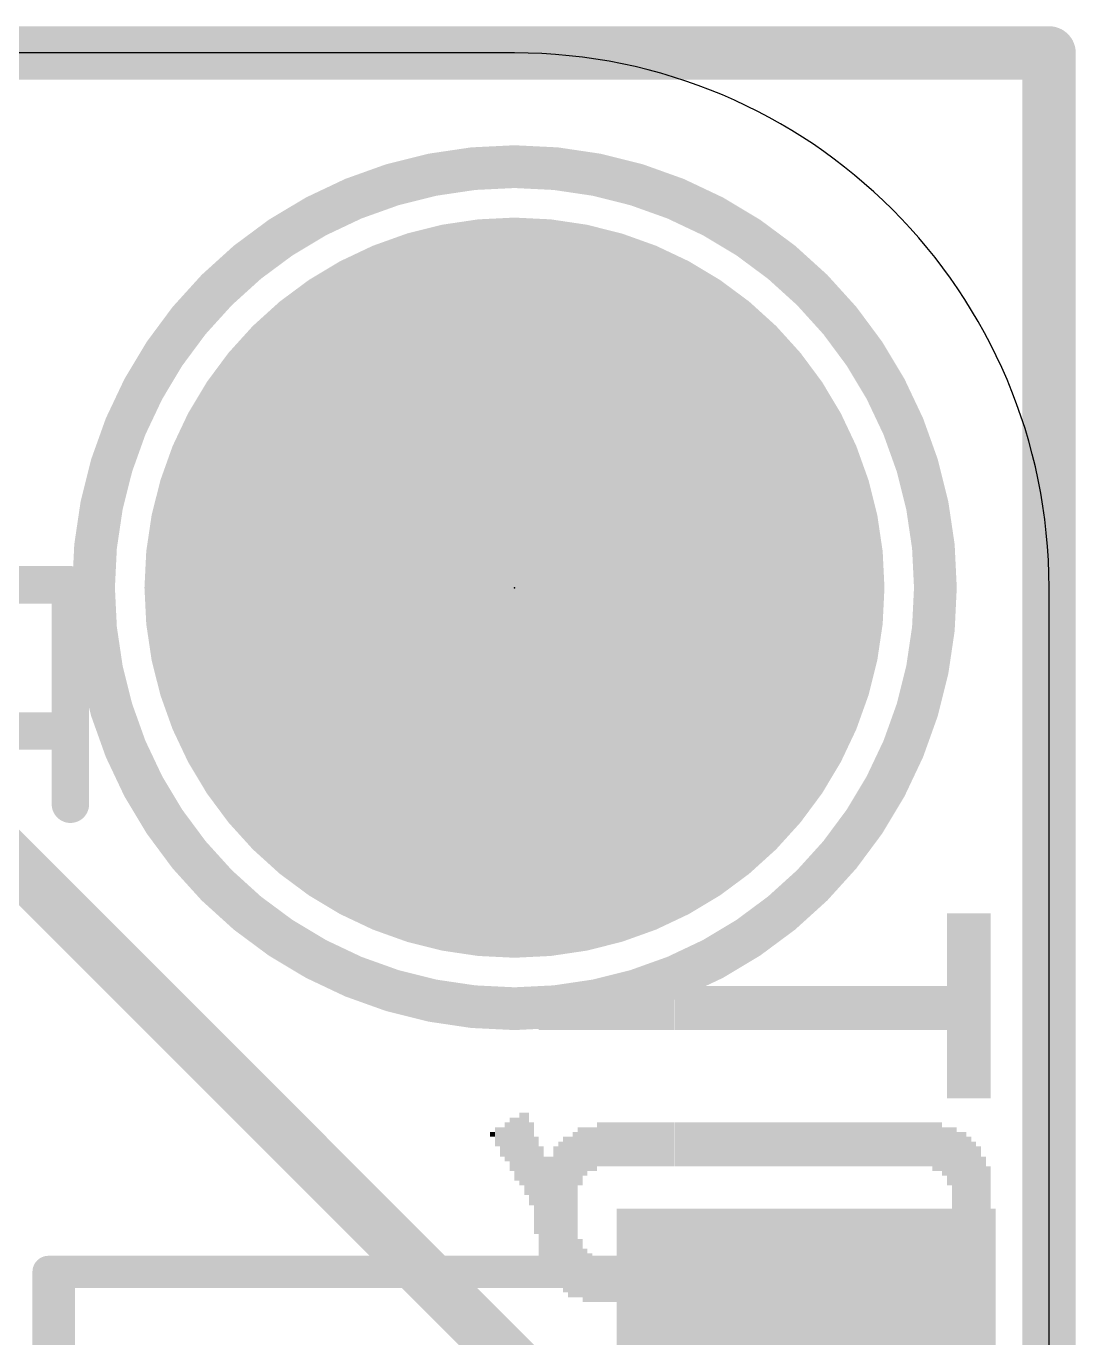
# Model space of a CAD drawing. Extents: x -0.1 to 25.5, y -0.1 to 17.9.
# Drawn here: x 20.54 to 25.53, y 11.68 to 17.91 of the extents above; entities that cross this region are included whole.
import ezdxf

# ---------------------------------------------------------------- set-up
doc = ezdxf.new("R2010")
doc.units = 0
for name, color, linetype in [('1', 12, 'CONTINUOUS'), ('16', 5, 'CONTINUOUS'), ('17', 110, 'CONTINUOUS'), ('20', 53, 'CONTINUOUS'), ('21', 40, 'CONTINUOUS'), ('22', 6, 'CONTINUOUS'), ('23', 40, 'CONTINUOUS'), ('51', 253, 'CONTINUOUS')]:
    doc.layers.add(name, color=color, linetype=linetype)

# ---------------------------------------------------------------- blocks, each defined once
blk = doc.blocks.new('RECT')
blk.add_solid([(-0.5, -0.5), (0.5, -0.5), (-0.5, 0.5), (0.5, 0.5)])
blk = doc.blocks.new('ROUNDP')
at = {"const_width": 0.5}
blk.add_lwpolyline([(0, -0.25, 1), (0, 0.25, 1), (0, -0.25)], format="xyb", dxfattribs=at)

msp = doc.modelspace()

# ---------------------------------------------------------------- linework, layer by layer
at = {"layer": '1', "const_width": 0.254}
for points in [[(0, 17.78), (25.4, 17.78)], [(25.4, 17.78), (25.4, 0)], [(20.193, 14.224), (23.0158, 11.4012)]]:
    msp.add_lwpolyline(points, dxfattribs=at)
at = {"layer": '1', "const_width": 0.127}
for points in [[(25.4635, 17.78, 1), (25.3365, 17.78)], [(25.4, 17.7165, 1), (25.4, 17.8435)]]:
    msp.add_lwpolyline(points, format="xyb", dxfattribs=at)
at = {"layer": '16', "const_width": 0.254}
for points in [[(0, 17.78), (25.4, 17.78)], [(25.4, 17.78), (25.4, 0)]]:
    msp.add_lwpolyline(points, dxfattribs=at)
at = {"layer": '16', "const_width": 0.127}
for points in [[(25.4635, 17.78, 1), (25.3365, 17.78)], [(25.4, 17.7165, 1), (25.4, 17.8435)]]:
    msp.add_lwpolyline(points, format="xyb", dxfattribs=at)
at = {"layer": '20'}
for p, q in [((22.86, 17.78), (2.54, 17.78)), ((25.4, 2.54), (25.4, 15.24))]:
    msp.add_line(p, q, dxfattribs=at)
msp.add_arc((22.86, 15.24), 2.54, 0, 90, dxfattribs=at)
at = {"layer": '21'}
for points, const_width in [([(22.86, 13.24, 1), (22.86, 17.24, 1), (22.86, 13.24)], 0.2032), ([(20.6841, 11.99, 1), (20.6079, 11.99)], 0.0762), ([(20.646, 12.0281, 1), (20.646, 11.9519)], 0.0762), ([(23.246, 11.9519, 1), (23.246, 12.0281)], 0.0762)]:
    msp.add_lwpolyline(points, format="xyb", dxfattribs=dict(at, const_width=const_width))
at = {"layer": '21', "const_width": 0.1524}
for points in [[(20.646, 10.79), (20.646, 11.99)], [(20.646, 11.99), (23.246, 11.99)]]:
    msp.add_lwpolyline(points, dxfattribs=at)
at = {"layer": '22', "const_width": 0.1778}
for points in [[(20.7501, 15.2536), (20.229, 15.2536)], [(20.7501, 14.2113), (20.7501, 15.2536)], [(20.229, 14.5587), (20.7501, 14.5587)]]:
    msp.add_lwpolyline(points, dxfattribs=at)
at = {"layer": '22', "const_width": 0.0889}
for points in [[(20.7946, 15.2536, 1), (20.7057, 15.2536)], [(20.7501, 15.2091, 1), (20.7501, 15.298)], [(20.7501, 14.5143, 1), (20.7501, 14.6032)], [(20.7057, 14.2113, 1), (20.7946, 14.2113)]]:
    msp.add_lwpolyline(points, format="xyb", dxfattribs=at)
at = {"layer": '23'}
msp.add_point((22.86, 15.24), dxfattribs=at)
at = {"layer": '51', "const_width": 0.1524}
for points in [[(20.696, 5.89), (20.696, 11.99)], [(20.696, 11.99), (24.946, 11.99)], [(24.946, 11.99), (24.946, 5.89)]]:
    msp.add_lwpolyline(points, dxfattribs=at)
at = {"layer": '51', "const_width": 0.0762}
for points in [[(20.7341, 11.99, 1), (20.6579, 11.99)], [(20.696, 12.0281, 1), (20.696, 11.9519)], [(24.9841, 11.99, 1), (24.9079, 11.99)], [(24.946, 11.9519, 1), (24.946, 12.0281)]]:
    msp.add_lwpolyline(points, format="xyb", dxfattribs=at)

# ---------------------------------------------------------------- block references
at = {"layer": '1', "xscale": 1.8, "yscale": 1.2, "rotation": 180}
msp.add_blockref('RECT', (24.246, 11.69), dxfattribs=at)
at = {"layer": '17', "xscale": 3.516, "yscale": 3.516}
msp.add_blockref('ROUNDP', (22.86, 15.24), dxfattribs=at)
msp.add_blockref('ROUNDP', (22.86, 15.24), dxfattribs=at)
at = {"layer": '22', "rotation": 90}
for p, xscale, yscale in [((24.9267, 13.2537), 0.8788, 0.0231), ((24.9498, 13.2537), 0.8788, 0.0231), ((24.9729, 13.2537), 0.8788, 0.0231), ((24.996, 13.2537), 0.8788, 0.0231), ((25.019, 13.2537), 0.8788, 0.0229), ((25.042, 13.2537), 0.8788, 0.0231), ((25.0651, 13.2537), 0.8788, 0.0231), ((25.0882, 13.2537), 0.8788, 0.0231), ((25.1113, 13.2537), 0.8788, 0.0231), ((22.987, 13.2436), 0.2083, 0.0229), ((23.01, 13.2436), 0.2083, 0.0231), ((23.0331, 13.2436), 0.2083, 0.0231), ((23.0562, 13.2436), 0.2083, 0.0231), ((23.0793, 13.2436), 0.2083, 0.0231), ((23.1024, 13.2436), 0.2083, 0.0231), ((23.1256, 13.2436), 0.2083, 0.0231), ((23.1487, 13.2436), 0.2083, 0.0231), ((23.1718, 13.2436), 0.2083, 0.0231), ((23.1949, 13.2436), 0.2083, 0.0231), ((23.218, 13.2436), 0.2083, 0.0231), ((23.241, 13.2436), 0.2083, 0.0229), ((23.264, 13.2436), 0.2083, 0.0231), ((23.2871, 13.2436), 0.2083, 0.0231), ((23.3102, 13.2436), 0.2083, 0.0231), ((23.3333, 13.2436), 0.2083, 0.0231), ((23.3564, 13.2436), 0.2083, 0.0231), ((23.3796, 13.2436), 0.2083, 0.0231), ((23.4027, 13.2436), 0.2083, 0.0231), ((23.4258, 13.2436), 0.2083, 0.0231), ((23.4489, 13.2436), 0.2083, 0.0231), ((23.472, 13.2436), 0.2083, 0.0231), ((23.495, 13.2436), 0.2083, 0.0229), ((23.518, 13.2436), 0.2083, 0.0231), ((23.5411, 13.2436), 0.2083, 0.0231), ((23.5642, 13.2436), 0.2083, 0.0231), ((23.5873, 13.2436), 0.2083, 0.0231), ((23.6104, 13.2436), 0.2083, 0.0231), ((23.6336, 13.2436), 0.2083, 0.0231), ((23.6567, 13.2436), 0.2083, 0.0231), ((23.6798, 13.2436), 0.2083, 0.0231), ((23.7029, 13.2436), 0.2083, 0.0231), ((23.726, 13.2436), 0.2083, 0.0231), ((23.749, 13.2436), 0.2083, 0.0229), ((23.772, 13.2436), 0.2083, 0.0231), ((23.7951, 13.2436), 0.2083, 0.0231), ((23.8182, 13.2436), 0.2083, 0.0231), ((23.8413, 13.2436), 0.2083, 0.0231), ((23.8644, 13.2436), 0.2083, 0.0231), ((23.8876, 13.2436), 0.2083, 0.0231), ((23.9107, 13.2436), 0.2083, 0.0231), ((23.9338, 13.2436), 0.2083, 0.0231), ((23.9569, 13.2436), 0.2083, 0.0231), ((23.98, 13.2436), 0.2083, 0.0231), ((24.003, 13.2436), 0.2083, 0.0229), ((24.026, 13.2436), 0.2083, 0.0231), ((24.0491, 13.2436), 0.2083, 0.0231), ((24.0722, 13.2436), 0.2083, 0.0231), ((24.0953, 13.2436), 0.2083, 0.0231), ((24.1184, 13.2436), 0.2083, 0.0231), ((24.1416, 13.2436), 0.2083, 0.0231), ((24.1647, 13.2436), 0.2083, 0.0231), ((24.1878, 13.2436), 0.2083, 0.0231), ((24.2109, 13.2436), 0.2083, 0.0231), ((24.234, 13.2436), 0.2083, 0.0231), ((24.257, 13.2436), 0.2083, 0.0229), ((24.28, 13.2436), 0.2083, 0.0231), ((24.3031, 13.2436), 0.2083, 0.0231), ((24.3262, 13.2436), 0.2083, 0.0231), ((24.3493, 13.2436), 0.2083, 0.0231), ((24.3724, 13.2436), 0.2083, 0.0231), ((24.3956, 13.2436), 0.2083, 0.0231), ((24.4187, 13.2436), 0.2083, 0.0231), ((24.4418, 13.2436), 0.2083, 0.0231), ((24.4649, 13.2436), 0.2083, 0.0231), ((24.488, 13.2436), 0.2083, 0.0231), ((24.511, 13.2436), 0.2083, 0.0229), ((24.534, 13.2436), 0.2083, 0.0231), ((24.5571, 13.2436), 0.2083, 0.0231), ((24.5802, 13.2436), 0.2083, 0.0231), ((24.6033, 13.2436), 0.2083, 0.0231), ((24.6264, 13.2436), 0.2083, 0.0231), ((24.6496, 13.2436), 0.2083, 0.0231), ((24.6727, 13.2436), 0.2083, 0.0231), ((24.6958, 13.2436), 0.2083, 0.0231), ((24.7189, 13.2436), 0.2083, 0.0231), ((24.742, 13.2436), 0.2083, 0.0231), ((24.765, 13.2436), 0.2083, 0.0229), ((24.788, 13.2436), 0.2083, 0.0231), ((24.8111, 13.2436), 0.2083, 0.0231), ((24.8342, 13.2436), 0.2083, 0.0231), ((24.8573, 13.2436), 0.2083, 0.0231), ((24.8804, 13.2436), 0.2083, 0.0231), ((24.9036, 13.2436), 0.2083, 0.0231), ((22.8484, 12.5959), 0.254, 0.0231), ((22.8716, 12.573), 0.2997, 0.0231), ((22.8947, 12.573), 0.3454, 0.0231), ((22.9178, 12.5501), 0.3912, 0.0231), ((22.756, 12.6429), 0.0229, 0.0231), ((22.7791, 12.6314), 0.0914, 0.0231), ((22.8022, 12.6073), 0.1397, 0.0231), ((22.8253, 12.6073), 0.1854, 0.0231), ((22.9409, 12.5031), 0.3937, 0.0231), ((23.1487, 12.2619), 0.7849, 0.0231), ((23.1718, 12.5387), 0.2769, 0.0231), ((23.1949, 12.5616), 0.2311, 0.0231), ((23.218, 12.573), 0.2083, 0.0231), ((23.241, 12.573), 0.2083, 0.0229), ((23.264, 12.5959), 0.2083, 0.0231), ((23.2871, 12.5959), 0.2083, 0.0231), ((23.3102, 12.5959), 0.2083, 0.0231), ((23.3333, 12.5959), 0.2083, 0.0231), ((23.3564, 12.5959), 0.2083, 0.0231), ((23.3796, 12.5959), 0.2083, 0.0231), ((23.4027, 12.5959), 0.2083, 0.0231), ((23.4258, 12.5959), 0.2083, 0.0231), ((23.4489, 12.5959), 0.2083, 0.0231), ((23.472, 12.5959), 0.2083, 0.0231), ((23.495, 12.5959), 0.2083, 0.0229), ((23.518, 12.5959), 0.2083, 0.0231), ((23.5411, 12.5959), 0.2083, 0.0231), ((23.5642, 12.5959), 0.2083, 0.0231), ((23.5873, 12.5959), 0.2083, 0.0231), ((23.6104, 12.5959), 0.2083, 0.0231), ((23.6336, 12.5959), 0.2083, 0.0231), ((23.6567, 12.5959), 0.2083, 0.0231), ((23.6798, 12.5959), 0.2083, 0.0231), ((23.7029, 12.5959), 0.2083, 0.0231), ((23.726, 12.5959), 0.2083, 0.0231), ((23.749, 12.5959), 0.2083, 0.0229), ((23.772, 12.5959), 0.2083, 0.0231), ((23.7951, 12.5959), 0.2083, 0.0231), ((23.8182, 12.5959), 0.2083, 0.0231), ((23.8413, 12.5959), 0.2083, 0.0231), ((23.8644, 12.5959), 0.2083, 0.0231), ((23.8876, 12.5959), 0.2083, 0.0231), ((23.9107, 12.5959), 0.2083, 0.0231), ((23.9338, 12.5959), 0.2083, 0.0231), ((23.9569, 12.5959), 0.2083, 0.0231), ((23.98, 12.5959), 0.2083, 0.0231), ((24.003, 12.5959), 0.2083, 0.0229), ((24.026, 12.5959), 0.2083, 0.0231), ((24.0491, 12.5959), 0.2083, 0.0231), ((24.0722, 12.5959), 0.2083, 0.0231), ((24.0953, 12.5959), 0.2083, 0.0231), ((24.1184, 12.5959), 0.2083, 0.0231), ((24.1416, 12.5959), 0.2083, 0.0231), ((24.1647, 12.5959), 0.2083, 0.0231), ((24.1878, 12.5959), 0.2083, 0.0231), ((24.2109, 12.5959), 0.2083, 0.0231), ((24.234, 12.5959), 0.2083, 0.0231), ((24.257, 12.5959), 0.2083, 0.0229), ((24.28, 12.5959), 0.2083, 0.0231), ((24.3031, 12.5959), 0.2083, 0.0231), ((24.3262, 12.5959), 0.2083, 0.0231), ((24.3493, 12.5959), 0.2083, 0.0231), ((24.3724, 12.5959), 0.2083, 0.0231), ((24.3956, 12.5959), 0.2083, 0.0231), ((24.4187, 12.5959), 0.2083, 0.0231), ((24.4418, 12.5959), 0.2083, 0.0231), ((24.4649, 12.5959), 0.2083, 0.0231), ((24.488, 12.5959), 0.2083, 0.0231), ((24.511, 12.5959), 0.2083, 0.0229), ((24.534, 12.5959), 0.2083, 0.0231), ((24.5571, 12.5959), 0.2083, 0.0231), ((24.5802, 12.5959), 0.2083, 0.0231), ((24.6033, 12.5959), 0.2083, 0.0231), ((24.6264, 12.5959), 0.2083, 0.0231), ((24.6496, 12.5959), 0.2083, 0.0231), ((24.6727, 12.5959), 0.2083, 0.0231), ((24.6958, 12.5959), 0.2083, 0.0231), ((24.7189, 12.5959), 0.2083, 0.0231), ((24.742, 12.5959), 0.2083, 0.0231), ((24.765, 12.5959), 0.2083, 0.0229), ((24.788, 12.5959), 0.2083, 0.0231), ((24.8111, 12.5959), 0.2083, 0.0231), ((24.8342, 12.5959), 0.2083, 0.0231), ((24.8573, 12.5844), 0.2311, 0.0231), ((24.8804, 12.5844), 0.2311, 0.0231), ((24.9036, 12.5616), 0.2311, 0.0231), ((24.9267, 12.5387), 0.2769, 0.0231), ((24.9498, 12.2733), 0.8077, 0.0231), ((24.9729, 12.2733), 0.762, 0.0231), ((24.996, 12.2733), 0.762, 0.0231), ((22.964, 12.4003), 0.4623, 0.0231), ((22.987, 12.319), 0.5334, 0.0229), ((23.0562, 12.2619), 0.6477, 0.0231), ((23.0793, 12.2619), 0.6934, 0.0231), ((23.1024, 12.2619), 0.7391, 0.0231), ((23.1256, 12.2504), 0.762, 0.0231), ((25.019, 12.2733), 0.7163, 0.0229), ((25.042, 12.2733), 0.6706, 0.0231), ((25.0651, 12.2733), 0.6248, 0.0231), ((23.01, 12.2606), 0.5537, 0.0231), ((23.0331, 12.2492), 0.5766, 0.0231), ((25.0882, 12.2606), 0.5537, 0.0231), ((25.1113, 12.272), 0.4394, 0.0231), ((23.1718, 12.0079), 0.2769, 0.0231), ((23.1949, 11.9736), 0.254, 0.0231), ((24.9036, 11.9736), 0.254, 0.0231), ((24.9267, 12.0079), 0.2769, 0.0231), ((23.218, 11.9621), 0.2311, 0.0231), ((23.241, 11.9494), 0.2057, 0.0229), ((23.264, 11.9494), 0.2057, 0.0231), ((23.2871, 11.9494), 0.2057, 0.0231), ((23.3102, 11.9494), 0.2057, 0.0231), ((23.3333, 11.938), 0.1829, 0.0231), ((23.3564, 11.938), 0.1829, 0.0231), ((23.3796, 11.938), 0.1829, 0.0231), ((23.4027, 11.938), 0.1829, 0.0231), ((23.4258, 11.938), 0.1829, 0.0231), ((23.4489, 11.938), 0.1829, 0.0231), ((23.472, 11.938), 0.1829, 0.0231), ((23.495, 11.938), 0.1829, 0.0229), ((23.518, 11.938), 0.1829, 0.0231), ((23.5411, 11.938), 0.1829, 0.0231), ((23.5642, 11.938), 0.1829, 0.0231), ((23.5873, 11.938), 0.1829, 0.0231), ((23.6104, 11.938), 0.1829, 0.0231), ((23.6336, 11.938), 0.1829, 0.0231), ((23.6567, 11.938), 0.1829, 0.0231), ((23.6798, 11.938), 0.1829, 0.0231), ((23.7029, 11.938), 0.1829, 0.0231), ((23.726, 11.938), 0.1829, 0.0231), ((23.749, 11.938), 0.1829, 0.0229), ((23.772, 11.938), 0.1829, 0.0231), ((23.7951, 11.938), 0.1829, 0.0231), ((23.8182, 11.938), 0.1829, 0.0231), ((23.8413, 11.938), 0.1829, 0.0231), ((23.8644, 11.938), 0.1829, 0.0231), ((23.8876, 11.938), 0.1829, 0.0231), ((23.9107, 11.938), 0.1829, 0.0231), ((23.9338, 11.938), 0.1829, 0.0231), ((23.9569, 11.938), 0.1829, 0.0231), ((23.98, 11.938), 0.1829, 0.0231), ((24.003, 11.938), 0.1829, 0.0229), ((24.026, 11.938), 0.1829, 0.0231), ((24.0491, 11.938), 0.1829, 0.0231), ((24.0722, 11.938), 0.1829, 0.0231), ((24.0953, 11.938), 0.1829, 0.0231), ((24.1184, 11.938), 0.1829, 0.0231), ((24.1416, 11.938), 0.1829, 0.0231), ((24.1647, 11.938), 0.1829, 0.0231), ((24.1878, 11.938), 0.1829, 0.0231), ((24.2109, 11.938), 0.1829, 0.0231), ((24.234, 11.938), 0.1829, 0.0231), ((24.257, 11.938), 0.1829, 0.0229), ((24.28, 11.938), 0.1829, 0.0231), ((24.3031, 11.938), 0.1829, 0.0231), ((24.3262, 11.938), 0.1829, 0.0231), ((24.3493, 11.938), 0.1829, 0.0231), ((24.3724, 11.938), 0.1829, 0.0231), ((24.3956, 11.938), 0.1829, 0.0231), ((24.4187, 11.938), 0.1829, 0.0231), ((24.4418, 11.938), 0.1829, 0.0231), ((24.4649, 11.938), 0.1829, 0.0231), ((24.488, 11.938), 0.1829, 0.0231), ((24.511, 11.938), 0.1829, 0.0229), ((24.534, 11.938), 0.1829, 0.0231), ((24.5571, 11.938), 0.1829, 0.0231), ((24.5802, 11.938), 0.1829, 0.0231), ((24.6033, 11.938), 0.1829, 0.0231), ((24.6264, 11.938), 0.1829, 0.0231), ((24.6496, 11.938), 0.1829, 0.0231), ((24.6727, 11.938), 0.1829, 0.0231), ((24.6958, 11.938), 0.1829, 0.0231), ((24.7189, 11.938), 0.1829, 0.0231), ((24.742, 11.938), 0.1829, 0.0231), ((24.765, 11.9494), 0.2057, 0.0229), ((24.788, 11.9494), 0.2057, 0.0231), ((24.8111, 11.9494), 0.2057, 0.0231), ((24.8342, 11.9494), 0.2057, 0.0231), ((24.8573, 11.9494), 0.2057, 0.0231), ((24.8804, 11.9621), 0.2311, 0.0231)]:
    msp.add_blockref('RECT', p, dxfattribs=dict(at, xscale=xscale, yscale=yscale))

doc.saveas('drawing.dxf')
